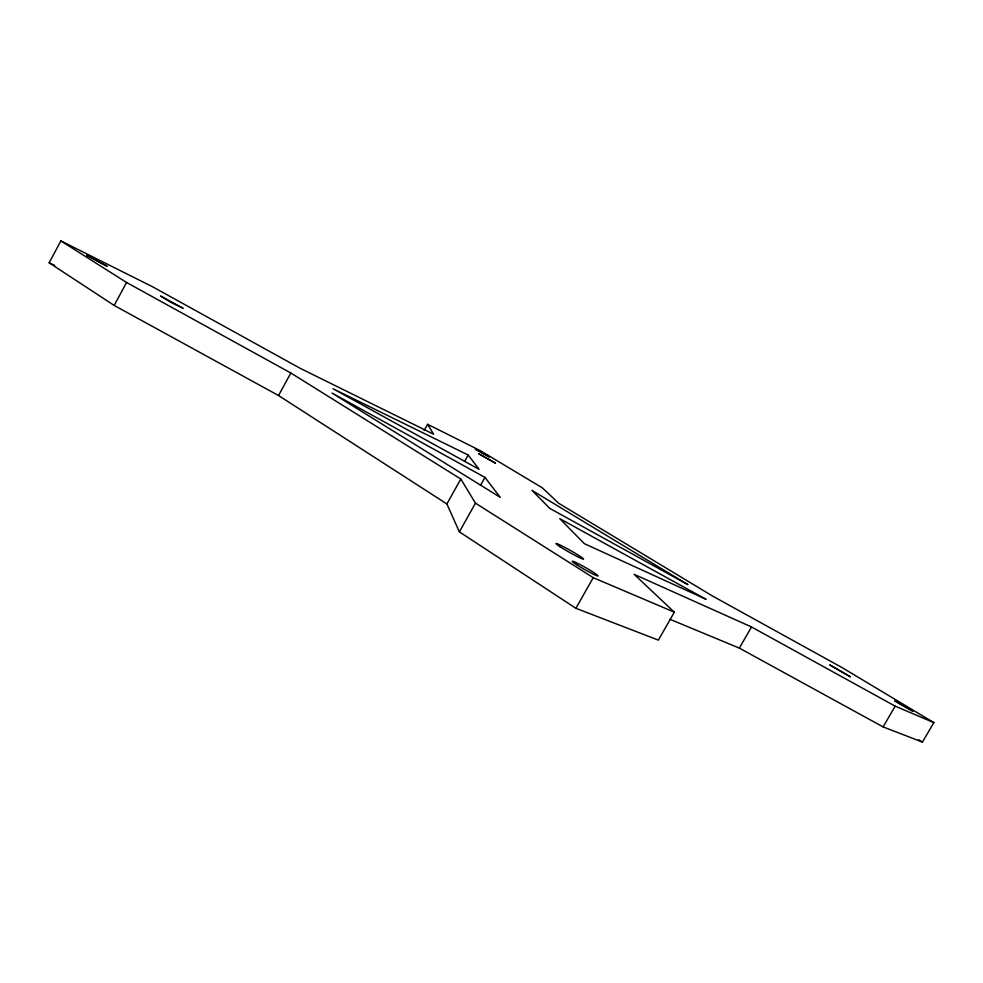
<?xml version="1.0" encoding="UTF-8"?>
<svg xmlns="http://www.w3.org/2000/svg" width="983" height="983" viewBox="0 0 983 983"><rect width="100%" height="100%" fill="white"/><g stroke="black" fill="none" stroke-linecap="round" stroke-linejoin="round"><path stroke-width="1.47" d="M669.902 619.278L739.351 648.116L883.09 726.904L922.447 742.091L933.85 722.616L895.194 706.163L751.504 626.957L634.146 574.33L674.326 612.176L658.364 640.13L575.891 608.293L459.393 531.877L446.884 503.947L278.521 395.522L114.188 305.443L49.15 262.793L60.86 240.909L152.365 286.667L300.54 368.502L433.626 434.216L427.605 424.3L424.128 430.579M114.188 305.443L126.561 282.465L60.86 240.909M278.521 395.522L290.857 373.024L126.561 282.465M464.554 461.519L468.191 455.018L332.991 388.727L479.065 469.284L468.191 455.018M446.884 503.947L460.806 479.016L290.857 373.024M480.478 485.381L484.938 477.394L332.021 393.053L500.273 497.361L484.938 477.394M459.393 531.877L475.453 503.161L460.806 479.016M575.891 608.293L593.24 577.672L674.326 612.176M739.351 648.116L751.504 626.957M883.09 726.904L895.194 706.163M49.15 262.793L54.655 265.435M427.605 424.3L480.171 450.583L542.383 487.887L558.774 503.333L712.331 595.919L842.001 667.543L933.85 722.616M918.54 739.695L922.447 742.091M475.453 503.161L593.24 577.672M912.74 711.139L894.935 700.977L912.74 711.139M106.926 266.172L86.934 255.42L106.926 266.172M489.215 456.849L475.354 449.157L489.215 456.849M182.936 308.171L171.583 302.703L160.61 296.018L182.936 308.171M850.295 676.771L829.922 665.012L850.295 676.771M495.42 463.128L478.918 453.863L495.42 463.128M705.868 599.212L584.344 543.66L559.745 518.631L705.868 599.212M687.744 584.541L549.767 508.383L531.938 490.333L687.744 584.541M560.236 546.831A15.863 1.057 29.5 0 0 583.214 559.143A15.863 1.057 29.5 0 0 565.876 547.961A15.863 1.057 29.5 0 0 560.236 546.831M577.353 565.164A14.942 1.069 29.6 0 0 598.045 575.989A14.942 1.069 29.6 0 0 580.007 564.561A14.942 1.069 29.6 0 0 577.353 565.164"/></g></svg>
